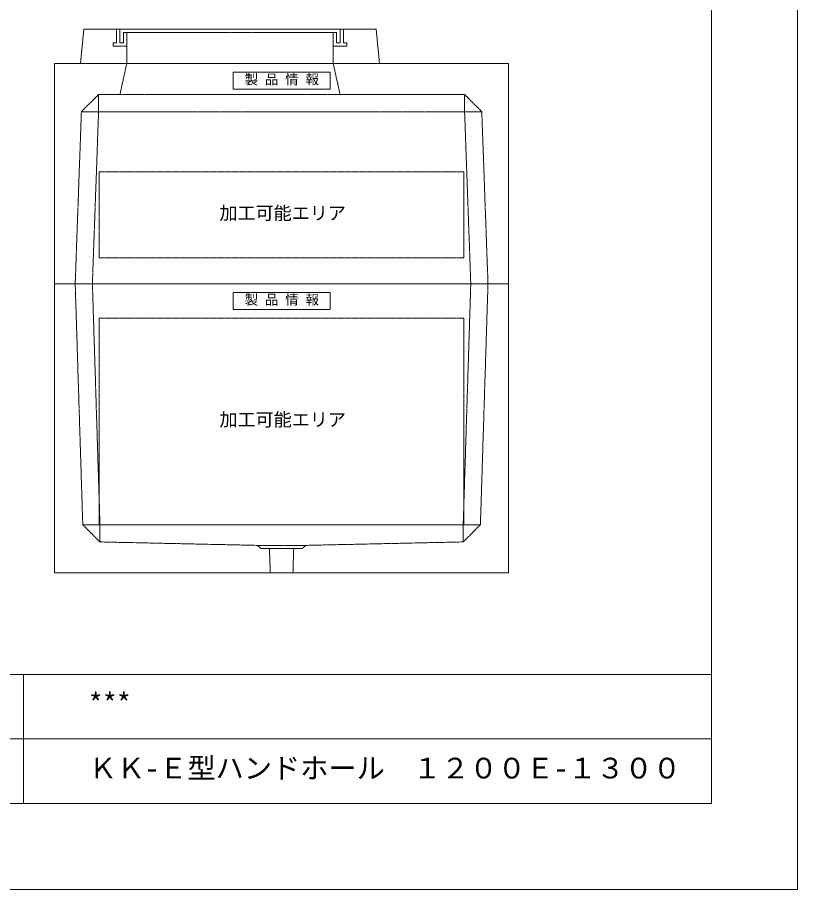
# Model space of a CAD drawing. Units: millimetres, scale not verified. Extents: x -3712 to 3713, y -2625 to 2625.
# Drawn here: x 1445 to 3713, y -2625 to -91 of the extents above; entities that cross this region are included whole.
import ezdxf
from ezdxf.enums import TextEntityAlignment as Align

# ---------------------------------------------------------------- set-up
doc = ezdxf.new("R2010")
doc.units = ezdxf.units.MM
doc.header["$LTSCALE"] = 10
doc.linetypes.add('LONG_DASHED1', pattern=[7, 6, -1])
doc.linetypes.add('LONG_DOUBLE_CHAIN', pattern=[21.8, 18, -1, 0.6, -0.6, 0.6, -1])
for name, color, linetype, lineweight in [('0-0_D-TTL', 7, 'Continuous', 9), ('0-1_Defpoints', 7, 'Continuous', 9), ('0-2_D-TTL-FRAM1', 134, 'Continuous', 9), ('0-3_D-TTL-TXT', 7, 'Continuous', 9), ('0-7_D-STR', 7, 'LONG_DASHED1', 9), ('0-8_D-STR-STR1', 7, 'LONG_DASHED1', 9), ('0-9_D-STR-STR4', 134, 'LONG_DASHED1', 9), ('0-B_D-STR-STR5', 1, 'LONG_DOUBLE_CHAIN', 9)]:
    doc.layers.add(name, color=color, linetype=linetype, lineweight=lineweight)
doc.styles.add('ＭＳ ゴシック', font='')
doc.styles.get('ＭＳ ゴシック').set_extended_font_data('MS Gothic')

# ---------------------------------------------------------------- blocks, each defined once
blk = doc.blocks.new('A$C4DE05FD1')
at = {"layer": '0-0_D-TTL', "color": 134}
for p in [(57400, 38000), (2000, 2000)]:
    blk.add_line(p, (57400, 2000), dxfattribs=at)
at = {"layer": '0-1_Defpoints', "color": 134}
for p in [(59400, 42000), (0, 0)]:
    blk.add_line(p, (59400, 0), dxfattribs=at)
at = {"layer": '0-2_D-TTL-FRAM1'}
for p, q in [((19400, 5000), (57400, 5000)), ((41400, 5000), (41400, 2000)), ((32400, 3500), (57400, 3500))]:
    blk.add_line(p, q, dxfattribs=at)
blk = doc.blocks.new('A$C019679C0')
at = {"layer": '0-7_D-STR', "linetype": 'Continuous'}
for p, q in [((-4350, 0), (-4250, 1000)), ((4250, 1000), (-4250, 1000)), ((4350, 0), (4250, 1000)), ((-4350, 0), (4350, 0))]:
    blk.add_line(p, q, dxfattribs=at)
at = {"layer": '0-7_D-STR'}
for p, q in [((-3000, 0), (-3000, 900)), ((3000, 900), (3000, 0))]:
    blk.add_line(p, q, dxfattribs=at)
at = {"layer": '0-9_D-STR-STR4'}
for points in [[(-3300, 1000), (-3300, 600), (-3400, 600), (-3400, 500), (-3000, 500)], [(-3000, 900), (-3100, 900), (-3100, 600), (-3200, 600), (-3200, 1000)], [(-3000, 900), (3000, 900), (3100, 900)], [(3300, 1000), (3300, 600), (3400, 600), (3400, 500), (3000, 500)], [(3100, 900), (3100, 600), (3200, 600), (3200, 1000)]]:
    blk.add_lwpolyline(points, dxfattribs=at)
blk = doc.blocks.new('A$C3FC15DFF')
at = {"layer": '0-8_D-STR-STR1', "linetype": 'Continuous'}
blk.add_lwpolyline([(-1410, 0), (1410, 0), (1410, -500), (-1410, -500)], close=True, dxfattribs=at)
at = {"layer": '0-8_D-STR-STR1', "style": 'ＭＳ ゴシック'}
blk.add_text('製 品 情 報', height=288.6, dxfattribs=at).set_placement((-1074.8, -441.3), align=Align.BOTTOM_LEFT)
blk = doc.blocks.new('A$C79222E4B')
at = {"layer": '0-7_D-STR'}
for p, q in [((-4500, 6400), (-4700, 5500)), ((1500, 6400), (1700, 5500)), ((-5820, 5000), (-5320, 5500)), ((-5320, 5500), (5320, 5500)), ((-5320, 5000), (-5320, 5500)), ((5820, 5000), (5320, 5500)), ((5320, 5000), (5320, 5500)), ((-5820, 5000), (-6000, 0)), ((5820, 5000), (-5820, 5000)), ((-5320, 5000), (-5500, 0)), ((5320, 5000), (5500, 0)), ((5820, 5000), (6000, 0))]:
    blk.add_line(p, q, dxfattribs=at)
at = {"layer": '0-7_D-STR', "linetype": 'Continuous'}
for p, q in [((6600, 6400), (6600, 0)), ((6600, 0), (-6600, 0))]:
    blk.add_line(p, q, dxfattribs=at)
blk.add_lwpolyline([(6600, 6400), (-6600, 6400), (-6600, 0)], dxfattribs=at)
at = {"layer": '0-B_D-STR-STR5'}
for p, q in [((-5300, 3250), (-5300, 750)), ((5300, 3250), (-5300, 3250))]:
    blk.add_line(p, q, dxfattribs=at)
blk.add_lwpolyline([(5300, 3250), (5300, 750), (-5300, 750)], dxfattribs=at)
at = {"layer": '0-8_D-STR-STR1'}
blk.add_blockref('A$C3FC15DFF', (0, 6150), dxfattribs=at)
blk = doc.blocks.new('A$C4A527D26')
at = {"layer": '0-7_D-STR', "linetype": 'Continuous'}
for p, q in [((-6600, 0), (6600, 0)), ((-6600, -8400), (-6600, 0)), ((6600, -8400), (6600, 0)), ((-6600, -8400), (6600, -8400))]:
    blk.add_line(p, q, dxfattribs=at)
at = {"layer": '0-7_D-STR'}
for p, q in [((-6000, 0), (-5780, -7000)), ((-5500, 0), (-5280, -7000)), ((5500, 0), (5280, -7000)), ((6000, 0), (5780, -7000)), ((-5280, -7500), (-5780, -7000)), ((5780, -7000), (-5780, -7000)), ((-5280, -7500), (-5280, -7000)), ((5280, -7500), (5780, -7000)), ((5280, -7500), (5280, -7000)), ((-5280, -7500), (-700, -7600)), ((-600, -7690), (-700, -7600)), ((700, -7600), (-700, -7600)), ((600, -7690), (700, -7600)), ((5280, -7500), (700, -7600)), ((600, -7690), (-600, -7690)), ((-329.8, -8400), (-352.5, -7690)), ((329.8, -8400), (352.5, -7690))]:
    blk.add_line(p, q, dxfattribs=at)
at = {"layer": '0-B_D-STR-STR5'}
for p, q in [((5300, -1000), (5300, -7000)), ((5300, -7000), (-5300, -7000))]:
    blk.add_line(p, q, dxfattribs=at)
blk.add_lwpolyline([(5300, -1000), (-5300, -1000), (-5300, -7000)], dxfattribs=at)
at = {"layer": '0-8_D-STR-STR1'}
blk.add_blockref('A$C3FC15DFF', (0, -250), dxfattribs=at)

msp = doc.modelspace()

# ---------------------------------------------------------------- block references
at = {"layer": '0-0_D-TTL', "xscale": 0.125, "yscale": 0.125}
msp.add_blockref('A$C4DE05FD1', (-3712.36, -2624.99), dxfattribs=at)
at = {"layer": '0-7_D-STR', "xscale": 0.1, "yscale": 0.1}
for name, p in [('A$C019679C0', (2062.64, -224.99)), ('A$C79222E4B', (2212.64, -864.99)), ('A$C4A527D26', (2212.64, -864.99))]:
    msp.add_blockref(name, p, dxfattribs=at)

# ---------------------------------------------------------------- texts
at = {"layer": '0-3_D-TTL-TXT', "style": 'ＭＳ ゴシック'}
for s, p in [('***', (1651.79, -2132.74)), ('ＫＫ-Ｅ型ハンドホール\u3000１２００Ｅ-１３００', (1651.79, -2320.24))]:
    msp.add_text(s, height=60.12, dxfattribs=at).set_placement(p, align=Align.BOTTOM_LEFT)
at = {"layer": '0-B_D-STR-STR5', "style": 'ＭＳ ゴシック'}
for p in [(2032.16, -690.34), (2032.16, -1290.34)]:
    msp.add_text('加工可能エリア', height=38.49, dxfattribs=at).set_placement(p, align=Align.BOTTOM_LEFT)

doc.saveas('drawing.dxf')
